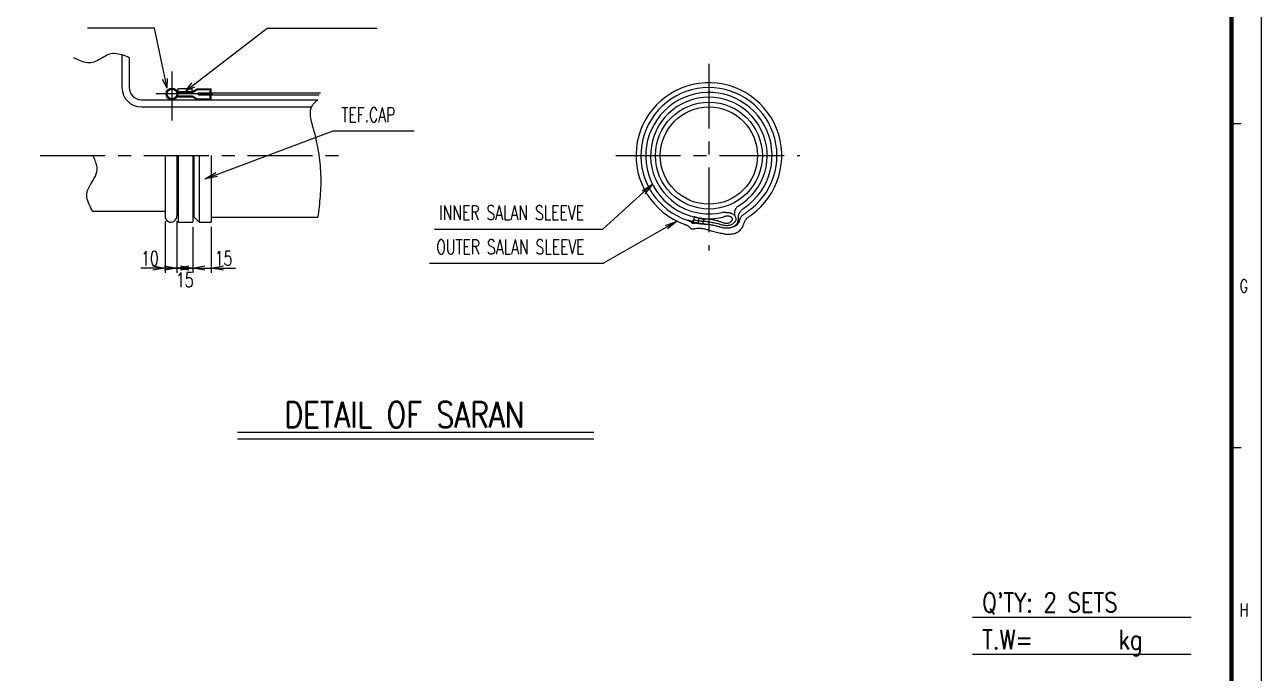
# Model space of a CAD drawing. Extents: x 0 to 36769, y -42 to 11490.
# Drawn here: x 28708 to 32525, y 3684 to 5686 of the extents above; entities that cross this region are included whole.
import ezdxf
from ezdxf.enums import TextEntityAlignment as Align

# ---------------------------------------------------------------- set-up
doc = ezdxf.new("R2010")
doc.units = 0
doc.header["$LTSCALE"] = 160
doc.header["$MEASUREMENT"] = 0
doc.linetypes.add('CENTER', pattern=[2, 1.25, -0.25, 0.25, -0.25])
doc.layers.get('0').update_dxf_attribs({"linetype": 'CONTINUOUS'})
doc.layers.get('DEFPOINTS').update_dxf_attribs({"linetype": 'CONTINUOUS'})
for name, color, linetype in [('DIM', 7, 'CONTINUOUS'), ('EQI', 3, 'CONTINUOUS'), ('T-F', 7, 'CONTINUOUS'), ('T-N', 4, 'CONTINUOUS'), ('ZL', 5, 'CONTINUOUS'), ('枠サブ', 7, 'CONTINUOUS')]:
    doc.layers.add(name, color=color, linetype=linetype)
doc.styles.add('DIM', font='ROMANS', dxfattribs={"width": 0.7, "bigfont": 'EXTFONT.shx'})
doc.styles.add('NMS', font='romans.shx', dxfattribs={"width": 0.7, "bigfont": 'EXTFONT.shx'})
doc.styles.add('NMS2', font='romans.shx', dxfattribs={"width": 0.7})
doc.styles.add('ROMANSEXTFONT', font='romans.shx', dxfattribs={"width": 0.8, "bigfont": 'extfont.shx'})
doc.dimstyles.new('NMS-13', dxfattribs={"dimscale": 20, "dimtxt": 3, "dimasz": 2.5, "dimexe": 1, "dimexo": 1, "dimgap": 0.5, "dimtad": 3, "dimdec": 4, "dimrnd": 1, "dimdsep": 46, "dimtxsty": 'NMS', "dimblk1": 'OPEN', "dimblk2": 'OPEN', "dimsah": 1, "dimcen": 0, "dimclrd": 256, "dimclre": 256, "dimclrt": 4, "dimadec": 0, "dimazin": 0, "dimtfac": 0.06, "dimtdec": 4, "dimtix": 1, "dimtmove": 2, "dimatfit": 3, "dimldrblk": 'OPEN', "dimfxl": 0, "dimtvp": 0.666667, "dimtolj": 1, "dimarcsym": 0})

# ---------------------------------------------------------------- blocks, each defined once
blk = doc.blocks.new('_OPEN')
at = {"color": 0, "linetype": 'ByBlock'}
for p, q in [((-1, 0.17), (0, 0)), ((0, 0), (-1, -0.17)), ((0, 0), (-1, 0))]:
    blk.add_line(p, q, dxfattribs=at)
blk = doc.blocks.new('*D158')
at = {"linetype": 'ByBlock'}
for p, q in [((29177.6, 5079.6), (29177.6, 4920.1)), ((29227.1, 5061.6), (29227.1, 4920.1)), ((29140.1, 4935.1), (29102.6, 4935.1)), ((29177.6, 4935.1), (29227.1, 4935.1)), ((29264.6, 4935.1), (29302.1, 4935.1))]:
    blk.add_line(p, q, dxfattribs=at)
at = {"layer": 'DEFPOINTS', "linetype": 'ByBlock'}
for p in [(29177.6, 5094.6), (29227.1, 5076.6)]:
    blk.add_point(p, dxfattribs=at)
at = {"linetype": 'ByBlock', "xscale": 37.5, "yscale": 37.5, "zscale": 37.5}
blk.add_blockref('_OPEN', (29177.6, 4935.1), dxfattribs=at)
at = {"linetype": 'ByBlock', "xscale": 37.5, "yscale": 37.5, "zscale": 37.5, "rotation": 180}
blk.add_blockref('_OPEN', (29227.1, 4935.1), dxfattribs=at)
at = {"color": 2, "linetype": 'ByBlock', "insert": (29202.3, 4898.4), "char_height": 45, "attachment_point": 5, "style": 'DIM'}
blk.add_mtext('15', dxfattribs=at)
blk = doc.blocks.new('*D159')
at = {"linetype": 'ByBlock'}
for p, q in [((29141.6, 5079.6), (29141.6, 4920.1)), ((29177.6, 5079.6), (29177.6, 4920.1)), ((29104.1, 4935.1), (29066.6, 4935.1)), ((29141.6, 4935.1), (29177.6, 4935.1)), ((29215.1, 4935.1), (29252.6, 4935.1))]:
    blk.add_line(p, q, dxfattribs=at)
at = {"layer": 'DEFPOINTS', "linetype": 'ByBlock'}
for p in [(29141.6, 5094.6), (29177.6, 5094.6)]:
    blk.add_point(p, dxfattribs=at)
at = {"linetype": 'ByBlock', "xscale": 37.5, "yscale": 37.5, "zscale": 37.5}
blk.add_blockref('_OPEN', (29141.6, 4935.1), dxfattribs=at)
at = {"linetype": 'ByBlock', "xscale": 37.5, "yscale": 37.5, "zscale": 37.5, "rotation": 180}
blk.add_blockref('_OPEN', (29177.6, 4935.1), dxfattribs=at)
at = {"color": 2, "linetype": 'ByBlock', "insert": (29094.7, 4965.1), "char_height": 45, "attachment_point": 5, "style": 'DIM'}
blk.add_mtext('10', dxfattribs=at)
blk = doc.blocks.new('*D160')
at = {"linetype": 'ByBlock'}
for p, q in [((29284.1, 5062.1), (29284.1, 4920.1)), ((29189.6, 4935.1), (29152.1, 4935.1)), ((29227.1, 4935.1), (29284.1, 4935.1)), ((29321.6, 4935.1), (29359.1, 4935.1))]:
    blk.add_line(p, q, dxfattribs=at)
at = {"layer": 'DEFPOINTS', "linetype": 'ByBlock'}
for p in [(29227.1, 5076.6), (29284.1, 5077.1)]:
    blk.add_point(p, dxfattribs=at)
at = {"linetype": 'ByBlock', "xscale": 37.5, "yscale": 37.5, "zscale": 37.5}
blk.add_blockref('_OPEN', (29227.1, 4935.1), dxfattribs=at)
at = {"linetype": 'ByBlock', "xscale": 37.5, "yscale": 37.5, "zscale": 37.5, "rotation": 180}
blk.add_blockref('_OPEN', (29284.1, 4935.1), dxfattribs=at)
at = {"color": 2, "linetype": 'ByBlock', "insert": (29322, 4965.1), "char_height": 45, "attachment_point": 5, "style": 'DIM'}
blk.add_mtext('15', dxfattribs=at)

msp = doc.modelspace()

# ---------------------------------------------------------------- linework, layer by layer
at = {"color": 7}
for p, q in [((29364.58915, 4428.0277), (30464.58915, 4428.0277)), ((29364.58915, 4408.0277), (30464.58915, 4408.0277))]:
    msp.add_line(p, q, dxfattribs=at)
at = {"layer": 'DIM', "linetype": 'Continuous'}
for p, q in [((29108.59691, 5675.13653), (28901.65834, 5675.13653)), ((29147.59691, 5490.63653), (29108.59691, 5675.13653)), ((29206.09691, 5483.13653), (29456.59691, 5675.13653)), ((29456.59691, 5675.13653), (29796.58993, 5675.13653)), ((29147.59691, 5490.63653), (29134.00726, 5517.38201)), ((29147.59691, 5490.63653), (29149.20067, 5520.59363)), ((29206.09691, 5483.13653), (29224.37264, 5506.92723)), ((29206.09691, 5483.13653), (29233.81952, 5494.60202)), ((29660.04206, 5358.90765), (29910.54206, 5358.90765)), ((29973.14016, 5055.45715), (30492.53003, 5055.45715)), ((29957.26012, 4949.66559), (30494.29449, 4949.66559))]:
    msp.add_line(p, q, dxfattribs=at)
at = {"layer": 'DIM'}
for p, q in [((29300.83515, 5223.92885), (29660.04206, 5358.90765)), ((30618.27283, 5169.09545), (30492.53003, 5055.45715)), ((30689.24741, 5061.15854), (30494.29449, 4949.66559))]:
    msp.add_line(p, q, dxfattribs=at)
at = {"layer": 'EQI', "color": 1, "linetype": 'Continuous'}
for p, q in [((28863.93028, 5581.80383), (28858.47964, 5584.39113)), ((28869.37451, 5579.27718), (28863.93028, 5581.80383)), ((28874.80501, 5576.87345), (28869.37451, 5579.27718)), ((28880.21627, 5574.65282), (28874.80501, 5576.87345)), ((28885.60054, 5572.67756), (28880.21627, 5574.65282)), ((28931.62222, 5574.81372), (28926.74699, 5572.57937)), ((28936.4828, 5577.3422), (28931.62222, 5574.81372)), ((28941.32138, 5580.06455), (28936.4828, 5577.3422)), ((28946.13025, 5582.88143), (28941.32138, 5580.06455)), ((28950.90247, 5585.69303), (28946.13025, 5582.88143)), ((28955.63122, 5588.39958), (28950.90247, 5585.69303)), ((28960.30822, 5590.90128), (28955.63122, 5588.39958)), ((28964.92756, 5593.09833), (28960.30822, 5590.90128)), ((28969.48052, 5594.8914), (28964.92756, 5593.09833)), ((28974.49262, 5596.21527), (28969.48052, 5594.8914)), ((28979.82377, 5596.89782), (28974.49262, 5596.21527)), ((28985.40625, 5597.00103), (28979.82377, 5596.89782)), ((28991.17274, 5596.58697), (28985.40625, 5597.00103)), ((28997.05462, 5595.71699), (28991.17274, 5596.58697)), ((29002.98452, 5594.45333), (28997.05462, 5595.71699)), ((29008.89431, 5592.85778), (29002.98452, 5594.45333)), ((29014.71665, 5590.99169), (29008.89431, 5592.85778)), ((29020.38427, 5588.91731), (29014.71665, 5590.99169)), ((29025.82804, 5586.69669), (29020.38427, 5588.91731)), ((29030.98114, 5584.39113), (29025.82804, 5586.69669)), ((28890.95185, 5571.00785), (28885.60054, 5572.67756)), ((28896.26378, 5569.70526), (28890.95185, 5571.00785)), ((28901.52902, 5568.83115), (28896.26378, 5569.70526)), ((28906.74116, 5568.44663), (28901.52902, 5568.83115)), ((28911.89425, 5568.6128), (28906.74116, 5568.44663)), ((28916.98006, 5569.39101), (28911.89425, 5568.6128)), ((28921.86398, 5570.73843), (28916.98006, 5569.39101)), ((28926.74699, 5572.57937), (28921.86398, 5570.73843)), ((29589.72757, 5422.19466), (29589.05681, 5416.72737)), ((29591.04794, 5427.35141), (29589.72757, 5422.19466)), ((29593.09691, 5432.13653), (29591.04794, 5427.35141)), ((29594.33578, 5434.32372), (29593.09691, 5432.13653)), ((29595.7243, 5436.52193), (29594.33578, 5434.32372)), ((29597.25055, 5438.71803), (29595.7243, 5436.52193)), ((29598.9026, 5440.89896), (29597.25055, 5438.71803)), ((29600.66849, 5443.05158), (29598.9026, 5440.89896)), ((29602.53631, 5445.16283), (29600.66849, 5443.05158)), ((29604.49412, 5447.21961), (29602.53631, 5445.16283)), ((29606.52997, 5449.20882), (29604.49412, 5447.21961)), ((29608.63193, 5451.11736), (29606.52997, 5449.20882)), ((29610.78809, 5452.93215), (29608.63193, 5451.11736)), ((29612.98649, 5454.6401), (29610.78809, 5452.93215)), ((29589.05681, 5416.72737), (29588.95666, 5411.01057)), ((29588.95666, 5411.01057), (29589.34813, 5405.10536)), ((29589.34813, 5405.10536), (29590.1522, 5399.07278)), ((29590.1522, 5399.07278), (29591.28989, 5392.97388)), ((29591.28989, 5392.97388), (29592.68221, 5386.86975)), ((29592.68221, 5386.86975), (29594.25016, 5380.82144)), ((29594.25016, 5380.82144), (29595.91472, 5374.89)), ((29595.91472, 5374.89), (29597.59691, 5369.13653)), ((29597.59691, 5369.13653), (29600.02319, 5360.5958)), ((29600.02319, 5360.5958), (29602.29782, 5351.97749)), ((29602.29782, 5351.97749), (29604.42776, 5343.3132)), ((29604.42776, 5343.3132), (29606.42002, 5334.63453)), ((29606.42002, 5334.63453), (29608.28156, 5325.9731)), ((29608.28156, 5325.9731), (29610.01939, 5317.36052)), ((29610.01939, 5317.36052), (29611.64045, 5308.82838)), ((29611.64045, 5308.82838), (29613.15176, 5300.40831)), ((28920.46412, 5278.13678), (28918.48016, 5282.1386)), ((28922.41009, 5274.13749), (28920.46412, 5278.13678)), ((28924.28053, 5270.1428), (28922.41009, 5274.13749)), ((28926.03743, 5266.15518), (28924.28053, 5270.1428)), ((29613.15176, 5300.40831), (29614.56029, 5292.1319)), ((29614.56029, 5292.1319), (29615.87302, 5284.03077)), ((29615.87302, 5284.03077), (29617.09691, 5276.13653)), ((29617.09691, 5276.13653), (29618.20222, 5268.24777)), ((29618.20222, 5268.24777), (29619.16546, 5260.10033)), ((28927.64284, 5262.17694), (28926.03743, 5266.15518)), ((28929.05917, 5258.21063), (28927.64284, 5262.17694)), ((28928.98364, 5225.62661), (28930.94884, 5232.1403)), ((28930.24846, 5254.25849), (28929.05917, 5258.21063)), ((28931.1736, 5250.32282), (28930.24846, 5254.25849)), ((28930.94884, 5232.1403), (28931.98019, 5238.63831)), ((28931.79571, 5246.40594), (28931.1736, 5250.32282)), ((28932.07723, 5242.51034), (28931.79571, 5246.40594)), ((28931.98019, 5238.63831), (28932.07723, 5242.51034)), ((29619.16546, 5260.10033), (29619.98756, 5251.73361)), ((29619.98756, 5251.73361), (29620.66949, 5243.18705)), ((29620.66949, 5243.18705), (29621.21216, 5234.50004)), ((29621.21216, 5234.50004), (29621.61655, 5225.71203)), ((28908.17306, 5187.09482), (28911.76975, 5193.37298)), ((28911.76975, 5193.37298), (28915.56692, 5199.72942)), ((28915.56692, 5199.72942), (28919.37647, 5206.14882)), ((28919.37647, 5206.14882), (28923.00794, 5212.61513)), ((28923.00794, 5212.61513), (28926.27412, 5219.1129)), ((28926.27412, 5219.1129), (28928.98364, 5225.62661)), ((29621.61655, 5225.71203), (29621.88356, 5216.86242)), ((29622.00931, 5199.13614), (29621.8699, 5190.33828)), ((29621.88356, 5216.86242), (29622.01417, 5207.99066)), ((29622.01417, 5207.99066), (29622.00931, 5199.13614)), ((28899.63752, 5158.77765), (28899.71032, 5163.97091)), ((28900.1905, 5153.36855), (28899.63752, 5158.77765)), ((28899.71032, 5163.97091), (28900.48028, 5168.88767)), ((28901.29648, 5147.80485), (28900.1905, 5153.36855)), ((28900.48028, 5168.88767), (28902.33928, 5174.83647)), ((28902.33928, 5174.83647), (28904.96686, 5180.91083)), ((28904.96686, 5180.91083), (28908.17306, 5187.09482)), ((29620.07252, 5156.94225), (29619.35224, 5148.74477)), ((29620.69487, 5165.1554), (29620.07252, 5156.94225)), ((29621.20709, 5173.38617), (29620.69487, 5165.1554)), ((29621.59691, 5181.63653), (29621.20709, 5173.38617)), ((29621.8699, 5190.33828), (29621.59691, 5181.63653)), ((28902.88402, 5142.14717), (28901.29648, 5147.80485)), ((28904.88034, 5136.45644), (28902.88402, 5142.14717)), ((28907.21405, 5130.79362), (28904.88034, 5136.45644)), ((28909.81279, 5125.2194), (28907.21405, 5130.79362)), ((28912.60517, 5119.7946), (28909.81279, 5125.2194)), ((28915.51795, 5114.58029), (28912.60517, 5119.7946)), ((29615.73683, 5116.07232), (29614.71059, 5107.9238)), ((29616.72635, 5124.22673), (29615.73683, 5116.07232)), ((29617.66693, 5132.38896), (29616.72635, 5124.22673)), ((29618.5463, 5140.56099), (29617.66693, 5132.38896)), ((29619.35224, 5148.74477), (29618.5463, 5140.56099)), ((28918.48016, 5109.63722), (28915.51795, 5114.58029)), ((29613.65987, 5099.77919), (29612.59691, 5091.63653)), ((29614.71059, 5107.9238), (29613.65987, 5099.77919))]:
    msp.add_line(p, q, dxfattribs=at)
at = {"layer": 'EQI', "color": 6, "linetype": 'Continuous'}
for p, q in [((29008.48094, 5592.96924), (29008.48094, 5492.14043)), ((29030.98114, 5584.39113), (29030.98114, 5492.14043)), ((29179.39691, 5466.93653), (29225.59691, 5466.93653)), ((29179.99691, 5479.83653), (29225.59691, 5479.83653)), ((29179.99691, 5463.93653), (29225.59691, 5463.93653)), ((29180.10005, 5476.83653), (29226.34691, 5476.83653)), ((29182.09691, 5476.83653), (29182.09691, 5489.13653)), ((29183.59691, 5489.13653), (29225.59691, 5489.13653)), ((29225.59691, 5476.83653), (29225.59691, 5489.13653)), ((29225.59691, 5479.83653), (29240.29691, 5488.53653)), ((29225.59691, 5466.93653), (29240.29691, 5457.63653)), ((29225.59691, 5463.93653), (29242.09691, 5454.63653)), ((29226.34691, 5476.83653), (29241.49691, 5486.13653)), ((29240.29691, 5488.53653), (29284.24691, 5488.53653)), ((29241.49691, 5486.13653), (29281.09691, 5486.13653)), ((29245.09691, 5475.63653), (29296.54691, 5475.63653)), ((29245.09691, 5469.63653), (29245.09691, 5475.63653)), ((29245.09691, 5469.63653), (29617.09691, 5469.63653)), ((29281.09691, 5475.63653), (29281.09691, 5486.13653)), ((29281.09691, 5457.63653), (29281.09691, 5469.63653)), ((29284.09691, 5475.63653), (29284.09691, 5488.53653)), ((29284.09691, 5454.63653), (29284.09691, 5469.63653)), ((29294.44691, 5475.63653), (29621.59691, 5475.63653)), ((29068.48147, 5454.6401), (29612.98649, 5454.6401)), ((29068.48147, 5432.1399), (29593.09883, 5432.1399)), ((29240.29691, 5457.63653), (29281.09691, 5457.63653)), ((29242.09691, 5454.63653), (29284.84691, 5454.63653)), ((29141.59691, 5282.1386), (29141.59691, 5094.63578)), ((29177.59691, 5282.1386), (29177.59691, 5096.13066)), ((29182.09691, 5282.1386), (29182.09691, 5077.08653)), ((29227.09691, 5283.6386), (29227.09691, 5076.63653)), ((29231.59691, 5091.63653), (29231.59691, 5283.6386)), ((29246.59691, 5283.6386), (29246.59691, 5076.63653)), ((29284.09691, 5282.1386), (29284.09691, 5077.08653)), ((30901.06515, 5114.71785), (30900.41238, 5113.38725)), ((30901.81498, 5116.07799), (30901.06515, 5114.71785)), ((30902.65177, 5117.45141), (30901.81498, 5116.07799)), ((30903.56548, 5118.8214), (30902.65177, 5117.45141)), ((30904.54738, 5120.17136), (30903.56548, 5118.8214)), ((30905.58699, 5121.48513), (30904.54738, 5120.17136)), ((30906.67557, 5122.74596), (30905.58699, 5121.48513)), ((30907.80349, 5123.93753), (30906.67557, 5122.74596)), ((30908.96073, 5125.04315), (30907.80349, 5123.93753)), ((30910.13902, 5126.04645), (30908.96073, 5125.04315)), ((30911.32738, 5126.93121), (30910.13902, 5126.04645)), ((30921.927, 5114.81376), (30920.71849, 5113.61967)), ((30923.16022, 5115.95862), (30921.927, 5114.81376)), ((30924.4104, 5117.04045), (30923.16022, 5115.95862)), ((30925.66605, 5118.04571), (30924.4104, 5117.04045)), ((30926.91757, 5118.96056), (30925.66605, 5118.04571)), ((30928.15492, 5119.77137), (30926.91757, 5118.96056)), ((30947.04379, 5115.25161), (30945.07449, 5113.82955)), ((30948.9568, 5116.55591), (30947.04379, 5115.25161)), ((30950.7984, 5117.71623), (30948.9568, 5116.55591)), ((29141.59691, 5109.63722), (28918.48016, 5109.63722)), ((29182.09691, 5077.08653), (29227.09691, 5077.08653)), ((29231.59691, 5091.63653), (29246.59691, 5076.63653)), ((29246.59691, 5077.08653), (29284.09691, 5077.08653)), ((29284.09691, 5091.63653), (29612.59691, 5091.63653)), ((30754.33963, 5082.76316), (30755.17873, 5082.49331)), ((30769.22124, 5078.6498), (30754.33963, 5082.76316)), ((30755.17873, 5082.49331), (30756.05626, 5082.17859)), ((30756.05626, 5082.17859), (30756.95761, 5081.82609)), ((30756.95761, 5081.82609), (30757.87039, 5081.44272)), ((30757.87039, 5081.44272), (30758.78227, 5081.03543)), ((30758.78227, 5081.03543), (30759.67948, 5080.6113)), ((30759.67948, 5080.6113), (30760.54879, 5080.17756)), ((30760.54879, 5080.17756), (30761.37781, 5079.74085)), ((30761.37781, 5079.74085), (30762.15282, 5079.30827)), ((30762.15282, 5079.30827), (30762.86098, 5078.88689)), ((30762.86098, 5078.88689), (30763.18554, 5078.68158)), ((30763.18554, 5078.68158), (30763.52337, 5078.45727)), ((30763.52337, 5078.45727), (30763.87128, 5078.21591)), ((30763.87128, 5078.21591), (30764.22558, 5077.95923)), ((30764.22558, 5077.95923), (30764.58355, 5077.68891)), ((30764.58355, 5077.68891), (30764.94153, 5077.40705)), ((30764.94153, 5077.40705), (30765.29584, 5077.11545)), ((30765.29584, 5077.11545), (30765.64329, 5076.81573)), ((30765.64329, 5076.81573), (30765.98067, 5076.50981)), ((30765.98067, 5076.50981), (30766.30431, 5076.19968)), ((30815.88238, 5069.51535), (30768.89049, 5076.52035)), ((30776.00853, 5081.64116), (30769.51507, 5082.21264)), ((30775.22095, 5095.15173), (30770.3853, 5073.85797)), ((30779.78785, 5081.30597), (30776.00853, 5081.64116)), ((30780.67774, 5091.22041), (30777.651, 5091.87192)), ((30777.651, 5091.87192), (30808.95685, 5085.08142)), ((30783.56581, 5080.96572), (30779.78785, 5081.30597)), ((30783.7068, 5090.57873), (30780.67774, 5091.22041)), ((30787.34148, 5080.61795), (30783.56581, 5080.96572)), ((30786.73951, 5089.95182), (30783.7068, 5090.57873)), ((30789.28836, 5089.36268), (30785.6491, 5073.33863)), ((30789.7768, 5089.3446), (30786.73951, 5089.95182)), ((30791.11347, 5080.26009), (30787.34148, 5080.61795)), ((30792.81957, 5088.76173), (30789.7768, 5089.3446)), ((30794.88229, 5079.88974), (30791.11347, 5080.26009)), ((30795.86968, 5088.20829), (30792.81957, 5088.76173)), ((30798.6456, 5079.5043), (30794.88229, 5079.88974)), ((30798.92758, 5087.68931), (30795.86968, 5088.20829)), ((30802.40386, 5079.10136), (30798.6456, 5079.5043)), ((30801.99508, 5087.20934), (30798.92758, 5087.68931)), ((30804.13056, 5086.98354), (30800.58607, 5071.37789)), ((30805.0722, 5086.77365), (30801.99508, 5087.20934)), ((30806.15572, 5078.67839), (30802.40386, 5079.10136)), ((30808.16166, 5086.38695), (30805.0722, 5086.77365)), ((30809.90026, 5078.23274), (30806.15572, 5078.67839)), ((30810.99159, 5086.0767), (30808.16166, 5086.38695)), ((30813.63657, 5077.76193), (30809.90026, 5078.23274)), ((30813.84897, 5085.7937), (30810.99159, 5086.0767)), ((30817.19847, 5077.28711), (30813.63657, 5077.76193)), ((30816.72283, 5085.5267), (30813.84897, 5085.7937)), ((30819.60082, 5085.26474), (30816.72283, 5085.5267)), ((30820.78461, 5076.78081), (30817.19847, 5077.28711)), ((30822.47241, 5084.99672), (30819.60082, 5085.26474)), ((30824.38404, 5076.24018), (30820.78461, 5076.78081)), ((30825.3252, 5084.71142), (30822.47241, 5084.99672)), ((30828.14826, 5084.39772), (30825.3252, 5084.71142)), ((30830.93011, 5084.04444), (30828.14826, 5084.39772)), ((30833.65887, 5083.64081), (30830.93011, 5084.04444)), ((30836.32354, 5083.17525), (30833.65887, 5083.64081)), ((30838.91175, 5082.63692), (30836.32354, 5083.17525)), ((30840.74739, 5082.1961), (30838.91175, 5082.63692)), ((30842.62287, 5081.70125), (30840.74739, 5082.1961)), ((30844.52947, 5081.15901), (30842.62287, 5081.70125)), ((30846.45897, 5080.57583), (30844.52947, 5081.15901)), ((30848.4031, 5079.95817), (30846.45897, 5080.57583)), ((30850.35319, 5079.31239), (30848.4031, 5079.95817)), ((30852.30237, 5078.64485), (30850.35319, 5079.31239)), ((30854.24056, 5077.9622), (30852.30237, 5078.64485)), ((30856.16043, 5077.27064), (30854.24056, 5077.9622)), ((30858.05376, 5076.57665), (30856.16043, 5077.27064)), ((30859.91184, 5075.88692), (30858.05376, 5076.57665)), ((30861.6834, 5106.99165), (30863.15283, 5107.13538)), ((30863.02054, 5091.90522), (30865.00587, 5093.00112)), ((30863.15283, 5107.13538), (30864.70512, 5107.21802)), ((30864.70512, 5107.21802), (30866.32608, 5107.248)), ((30865.00587, 5093.00112), (30866.99763, 5093.94779)), ((30866.32608, 5107.248), (30868.00335, 5107.23404)), ((30866.99763, 5093.94779), (30868.99671, 5094.73847)), ((30868.00335, 5107.23404), (30869.72179, 5107.18494)), ((30868.99671, 5094.73847), (30871.00447, 5095.36652)), ((30869.72179, 5107.18494), (30871.46956, 5107.1094)), ((30871.00447, 5095.36652), (30873.02185, 5095.8251)), ((30871.46956, 5107.1094), (30873.23242, 5107.01591)), ((30873.02185, 5095.8251), (30875.05159, 5096.10731)), ((30873.23242, 5107.01591), (30874.9962, 5106.91326)), ((30874.9962, 5106.91326), (30876.74853, 5106.81015)), ((30875.05159, 5096.10731), (30877.09369, 5096.20653)), ((30876.74853, 5106.81015), (30878.47477, 5106.71516)), ((30877.09369, 5096.20653), (30879.14862, 5096.11601)), ((30878.47477, 5106.71516), (30880.16211, 5106.63723)), ((30879.14862, 5096.11601), (30881.22001, 5095.82865)), ((30880.16211, 5106.63723), (30881.20536, 5106.57302)), ((30881.20536, 5106.57302), (30882.23946, 5106.46499)), ((30881.22001, 5095.82865), (30883.30698, 5095.33803)), ((30882.23946, 5106.46499), (30883.26715, 5106.31394)), ((30883.26715, 5106.31394), (30884.28934, 5106.1203)), ((30883.30698, 5095.33803), (30885.41224, 5094.63708)), ((30884.28934, 5106.1203), (30885.30696, 5105.885)), ((30885.30696, 5105.885), (30886.32229, 5105.60873)), ((30885.41224, 5094.63708), (30886.28842, 5094.26297)), ((30887.2044, 5077.25324), (30885.88465, 5076.17885)), ((30886.28842, 5094.26297), (30887.12475, 5093.8274)), ((30886.32229, 5105.60873), (30887.33623, 5105.29218)), ((30887.12475, 5093.8274), (30887.91715, 5093.33519)), ((30888.44953, 5078.42397), (30887.2044, 5077.25324)), ((30887.33623, 5105.29218), (30888.35112, 5104.93605)), ((30887.91715, 5093.33519), (30888.66102, 5092.79067)), ((30888.35112, 5104.93605), (30889.36737, 5104.541)), ((30889.58617, 5079.67391), (30888.44953, 5078.42397)), ((30888.66102, 5092.79067), (30889.35226, 5092.19808)), ((30889.35226, 5092.19808), (30889.98718, 5091.56213)), ((30889.36737, 5104.541), (30890.38773, 5104.10783)), ((30890.5786, 5080.98621), (30889.58617, 5079.67391)), ((30889.98718, 5091.56213), (30890.56075, 5090.88728)), ((30890.38773, 5104.10783), (30891.41221, 5103.63713)), ((30890.56075, 5090.88728), (30891.06981, 5090.17784)), ((30891.39162, 5082.34385), (30890.5786, 5080.98621)), ((30891.06981, 5090.17784), (30891.5088, 5089.43832)), ((30891.9922, 5083.72974), (30891.39162, 5082.34385)), ((30891.41221, 5103.63713), (30893.1682, 5102.69379)), ((30891.5088, 5089.43832), (30891.87456, 5088.67328)), ((30891.87456, 5088.67328), (30892.16203, 5087.88707)), ((30892.34376, 5085.12672), (30891.9922, 5083.72974)), ((30892.16203, 5087.88707), (30892.41243, 5086.51833)), ((30892.41243, 5086.51833), (30892.34376, 5085.12672)), ((30893.1682, 5102.69379), (30894.82716, 5101.58907)), ((30894.82716, 5101.58907), (30896.37717, 5100.3396)), ((30896.37717, 5100.3396), (30897.80584, 5098.96229)), ((30897.80584, 5098.96229), (30899.10087, 5097.47352)), ((30900.51079, 5078.18822), (30898.87932, 5076.17084)), ((30898.91227, 5105.88717), (30898.89991, 5105.02542)), ((30898.89991, 5105.02542), (30898.9164, 5104.16562)), ((30898.9434, 5106.59133), (30898.91227, 5105.88717)), ((30898.9164, 5104.16562), (30898.95759, 5103.30777)), ((30898.99375, 5107.30442), (30898.9434, 5106.59133)), ((30898.95759, 5103.30777), (30899.02122, 5102.45127)), ((30899.06334, 5108.02175), (30898.99375, 5107.30442)), ((30899.02122, 5102.45127), (30899.10453, 5101.59641)), ((30899.15352, 5108.73906), (30899.06334, 5108.02175)), ((30899.10087, 5097.47352), (30900.25125, 5095.89011)), ((30899.10453, 5101.59641), (30899.20479, 5100.74277)), ((30899.26474, 5109.45192), (30899.15352, 5108.73906)), ((30899.20479, 5100.74277), (30899.31969, 5099.88996)), ((30899.39796, 5110.15586), (30899.26474, 5109.45192)), ((30899.31969, 5099.88996), (30899.4451, 5099.03793)), ((30899.55315, 5110.8465), (30899.39796, 5110.15586)), ((30899.4451, 5099.03793), (30899.57923, 5098.18671)), ((30899.73168, 5111.51933), (30899.55315, 5110.8465)), ((30899.57923, 5098.18671), (30899.71887, 5097.33572)), ((30899.71887, 5097.33572), (30899.86168, 5096.48508)), ((30899.93401, 5112.17003), (30899.73168, 5111.51933)), ((30900.1606, 5112.79407), (30899.93401, 5112.17003)), ((30900.41238, 5113.38725), (30900.1606, 5112.79407)), ((30900.25125, 5095.89011), (30901.24504, 5094.22875)), ((30901.83513, 5080.31181), (30900.51079, 5078.18822)), ((30901.24504, 5094.22875), (30902.06995, 5092.50606)), ((30902.79688, 5082.52352), (30901.83513, 5080.31181)), ((30902.06995, 5092.50606), (30902.71357, 5090.73873)), ((30902.71357, 5090.73873), (30903.1654, 5088.94349)), ((30903.34117, 5084.80479), (30902.79688, 5082.52352)), ((30903.1654, 5088.94349), (30903.41214, 5087.13702)), ((30903.41214, 5087.13702), (30903.34117, 5084.80479)), ((30909.41254, 5078.13695), (30908.84263, 5076.21981)), ((30909.71878, 5079.7674), (30909.41254, 5078.13695)), ((30909.94492, 5081.43437), (30909.71878, 5079.7674)), ((30910.10562, 5083.13051), (30909.94492, 5081.43437)), ((30910.21731, 5084.84885), (30910.10562, 5083.13051)), ((30910.29421, 5086.58196), (30910.21731, 5084.84885)), ((30910.3528, 5088.32285), (30910.29421, 5086.58196)), ((30910.40865, 5090.06397), (30910.3528, 5088.32285)), ((30910.47685, 5091.79811), (30910.40865, 5090.06397)), ((30910.57345, 5093.51817), (30910.47685, 5091.79811)), ((30910.71307, 5095.21695), (30910.57345, 5093.51817)), ((30910.9122, 5096.88711), (30910.71307, 5095.21695)), ((30911.08752, 5097.89661), (30910.9122, 5096.88711)), ((30911.3251, 5098.91297), (30911.08752, 5097.89661)), ((30911.61898, 5099.93013), (30911.3251, 5098.91297)), ((30911.96598, 5100.94214), (30911.61898, 5099.93013)), ((30912.3592, 5101.94327), (30911.96598, 5100.94214)), ((30912.627, 5076.75563), (30912.11613, 5075.40695)), ((30912.79407, 5102.92748), (30912.3592, 5101.94327)), ((30913.09483, 5078.14553), (30912.627, 5076.75563)), ((30913.26558, 5103.88866), (30912.79407, 5102.92748)), ((30913.53109, 5079.56289), (30913.09483, 5078.14553)), ((30913.76821, 5104.82138), (30913.26558, 5103.88866)), ((30913.94719, 5080.99434), (30913.53109, 5079.56289)), ((30914.29693, 5105.71917), (30913.76821, 5104.82138)), ((30914.35644, 5082.42624), (30913.94719, 5080.99434)), ((30914.8467, 5106.57645), (30914.29693, 5105.71917)), ((30914.77026, 5083.84497), (30914.35644, 5082.42624)), ((30915.20103, 5085.23703), (30914.77026, 5083.84497)), ((30915.41251, 5107.38716), (30914.8467, 5106.57645)), ((30915.66108, 5086.58894), (30915.20103, 5085.23703)), ((30916.34223, 5108.6229), (30915.41251, 5107.38716)), ((30916.16233, 5087.88707), (30915.66108, 5086.58894)), ((30916.86042, 5089.34837), (30916.16233, 5087.88707)), ((30917.34841, 5109.87777), (30916.34223, 5108.6229)), ((30917.71188, 5090.77055), (30916.86042, 5089.34837)), ((30918.41958, 5111.13788), (30917.34841, 5109.87777)), ((30918.69654, 5092.15104), (30917.71188, 5090.77055)), ((30919.54615, 5112.38976), (30918.41958, 5111.13788)), ((30919.79334, 5093.48727), (30918.69654, 5092.15104)), ((30920.71849, 5113.61967), (30919.54615, 5112.38976)), ((30920.98263, 5094.77658), (30919.79334, 5093.48727)), ((30922.24378, 5096.01668), (30920.98263, 5094.77658)), ((30923.55619, 5097.2048), (30922.24378, 5096.01668)), ((30924.89974, 5098.33847), (30923.55619, 5097.2048)), ((30926.25382, 5099.41514), (30924.89974, 5098.33847)), ((30927.59874, 5100.43218), (30926.25382, 5099.41514)), ((30928.91253, 5101.38708), (30927.59874, 5100.43218)), ((30930.84387, 5102.79999), (30928.91253, 5101.38708)), ((30929.59735, 5076.15848), (30930.31239, 5077.87328)), ((30930.31239, 5077.87328), (30931.08052, 5079.53772)), ((30932.82828, 5104.30626), (30930.84387, 5102.79999)), ((30931.08052, 5079.53772), (30931.91274, 5081.13693)), ((30931.91274, 5081.13693), (30933.12811, 5083.12536)), ((30934.85161, 5105.87973), (30932.82828, 5104.30626)), ((30933.12811, 5083.12536), (30934.49638, 5085.01479)), ((30934.49638, 5085.01479), (30936.00153, 5086.8152)), ((30936.90058, 5107.4937), (30934.85161, 5105.87973)), ((30936.00153, 5086.8152), (30937.62889, 5088.5364)), ((30938.96053, 5109.12221), (30936.90058, 5107.4937)), ((30937.62889, 5088.5364), (30939.36246, 5090.18837)), ((30941.01912, 5110.73859), (30938.96053, 5109.12221)), ((30939.36246, 5090.18837), (30941.1885, 5091.78105)), ((30943.06122, 5112.31652), (30941.01912, 5110.73859)), ((30941.1885, 5091.78105), (30943.09006, 5093.32419)), ((30945.07449, 5113.82955), (30943.06122, 5112.31652)), ((30943.09006, 5093.32419), (30945.05296, 5094.82761)), ((30945.05296, 5094.82761), (30947.06119, 5096.30151)), ((30947.06119, 5096.30151), (30949.101, 5097.75563)), ((30949.101, 5097.75563), (30951.15454, 5099.19977)), ((30745.99042, 5069.77137), (30745.33306, 5069.98389)), ((30745.33306, 5069.98389), (30746.63587, 5069.55003)), ((30746.63587, 5069.55003), (30747.99496, 5069.07395)), ((30747.99496, 5069.07395), (30749.38887, 5068.5513)), ((30749.38887, 5068.5513), (30750.79651, 5067.97737)), ((30750.79651, 5067.97737), (30752.19729, 5067.34806)), ((30752.19729, 5067.34806), (30753.57013, 5066.65866)), ((30753.57013, 5066.65866), (30754.89399, 5065.90482)), ((30754.89399, 5065.90482), (30756.14781, 5065.082)), ((30756.14781, 5065.082), (30757.31055, 5064.18579)), ((30757.31055, 5064.18579), (30758.36112, 5063.21178)), ((30758.36112, 5063.21178), (30758.95623, 5062.59345)), ((30758.95623, 5062.59345), (30759.56367, 5061.9543)), ((30759.56367, 5061.9543), (30760.18257, 5061.30459)), ((30760.18257, 5061.30459), (30760.81293, 5060.65412)), ((30760.81293, 5060.65412), (30761.45334, 5060.01267)), ((30761.45334, 5060.01267), (30762.10429, 5059.39022)), ((30762.10429, 5059.39022), (30762.76393, 5058.79695)), ((30762.76393, 5058.79695), (30763.43272, 5058.24249)), ((30763.43272, 5058.24249), (30764.11023, 5057.73687)), ((30764.11023, 5057.73687), (30764.79459, 5057.28998)), ((30764.79459, 5057.28998), (30765.48628, 5056.91175)), ((30765.48628, 5056.91175), (30766.53456, 5056.49415)), ((30766.30431, 5076.19968), (30766.61101, 5075.88692)), ((30766.53456, 5056.49415), (30767.65473, 5056.21836)), ((30766.61101, 5075.88692), (30766.70713, 5075.78621)), ((30766.70713, 5075.78621), (30766.8051, 5075.68527)), ((30766.8051, 5075.68527), (30766.90489, 5075.58456)), ((30766.90489, 5075.58456), (30767.00652, 5075.4843)), ((30767.00652, 5075.4843), (30767.10859, 5075.38532)), ((30767.10859, 5075.38532), (30767.21253, 5075.28758)), ((30767.21253, 5075.28758), (30767.31598, 5075.19191)), ((30767.31598, 5075.19191), (30767.4208, 5075.09853)), ((30767.4208, 5075.09853), (30767.52564, 5075.00799)), ((30767.52564, 5075.00799), (30767.63092, 5074.92068)), ((30767.63092, 5074.92068), (30767.73621, 5074.8369)), ((30767.65473, 5056.21836), (30768.83713, 5056.06728)), ((30767.73621, 5074.8369), (30768.3258, 5074.45478)), ((30768.3258, 5074.45478), (30768.96943, 5074.17234)), ((30768.83713, 5056.06728), (30770.07081, 5056.0239)), ((30768.96943, 5074.17234), (30769.65975, 5073.97733)), ((30769.65975, 5073.97733), (30770.38896, 5073.8574)), ((30770.07081, 5056.0239), (30771.34615, 5056.07072)), ((30770.38896, 5073.8574), (30771.14841, 5073.8003)), ((30771.14841, 5073.8003), (30771.93072, 5073.79377)), ((30771.34615, 5056.07072), (30772.65217, 5056.19066)), ((30771.93072, 5073.79377), (30772.72816, 5073.82524)), ((30772.65217, 5056.19066), (30773.97877, 5056.36667)), ((30772.72816, 5073.82524), (30773.53245, 5073.88269)), ((30773.53245, 5073.88269), (30774.33676, 5073.95354)), ((30773.97877, 5056.36667), (30775.31592, 5056.58148)), ((30774.33676, 5073.95354), (30775.1319, 5074.02585)), ((30775.1319, 5074.02585), (30775.91103, 5074.08686)), ((30775.31592, 5056.58148), (30776.65306, 5056.81791)), ((30775.91103, 5074.08686), (30776.82334, 5074.13057)), ((30776.65306, 5056.81791), (30777.97968, 5057.05869)), ((30776.82334, 5074.13057), (30777.72973, 5074.14132)), ((30777.72973, 5074.14132), (30778.63062, 5074.12268)), ((30777.97968, 5057.05869), (30779.28615, 5057.28678)), ((30778.63062, 5074.12268), (30779.52601, 5074.07804)), ((30779.28615, 5057.28678), (30783.15565, 5057.78528)), ((30779.52601, 5074.07804), (30780.41637, 5074.01121)), ((30780.41637, 5074.01121), (30781.30123, 5073.92538)), ((30781.30123, 5073.92538), (30782.18151, 5073.82421)), ((30782.18151, 5073.82421), (30783.05769, 5073.71126)), ((30783.05769, 5073.71126), (30783.92973, 5073.59007)), ((30783.15565, 5057.78528), (30787.03339, 5058.00812)), ((30783.92973, 5073.59007), (30784.79721, 5073.46407)), ((30784.79721, 5073.46407), (30785.66146, 5073.3369)), ((30785.66146, 5073.3369), (30788.08764, 5072.98809)), ((30787.03339, 5058.00812), (30790.90657, 5057.9811)), ((30788.08764, 5072.98809), (30790.52754, 5072.65118)), ((30790.52754, 5072.65118), (30792.98026, 5072.32514)), ((30790.90657, 5057.9811), (30794.76282, 5057.73035)), ((30792.98026, 5072.32514), (30795.44442, 5072.00871)), ((30794.76282, 5057.73035), (30798.58746, 5057.28174)), ((30795.44442, 5072.00871), (30797.91819, 5071.70063)), ((30797.91819, 5071.70063), (30800.39976, 5071.39986)), ((30798.58746, 5057.28174), (30802.36861, 5056.66113)), ((30800.39976, 5071.39986), (30802.8891, 5071.10507)), ((30802.36861, 5056.66113), (30806.09301, 5055.89447)), ((30802.8891, 5071.10507), (30805.38348, 5070.81507)), ((30805.38348, 5070.81507), (30807.88197, 5070.52863)), ((30806.09301, 5055.89447), (30809.74737, 5055.00791)), ((30807.88197, 5070.52863), (30810.38322, 5070.2447)), ((30809.74737, 5055.00791), (30813.31933, 5054.02701)), ((30810.38322, 5070.2447), (30812.88675, 5069.96192)), ((30813.31933, 5054.02701), (30816.7947, 5052.97805)), ((30818.87755, 5069.06343), (30815.88238, 5069.51535)), ((30816.7947, 5052.97805), (30820.16158, 5051.88672)), ((30821.87134, 5068.60109), (30818.87755, 5069.06343)), ((30820.16158, 5051.88672), (30823.8196, 5050.73085)), ((30824.8624, 5068.12283), (30821.87134, 5068.60109)), ((30823.8196, 5050.73085), (30827.60077, 5049.65156)), ((30827.98758, 5075.66249), (30824.38404, 5076.24018)), ((30827.85025, 5067.6234), (30824.8624, 5068.12283)), ((30827.60077, 5049.65156), (30831.48264, 5048.63657)), ((30830.83399, 5067.09755), (30827.85025, 5067.6234)), ((30831.58518, 5075.04473), (30827.98758, 5075.66249)), ((30833.81313, 5066.53998), (30830.83399, 5067.09755)), ((30831.48264, 5048.63657), (30835.44507, 5047.6739)), ((30835.16629, 5074.38405), (30831.58518, 5075.04473)), ((30836.78542, 5065.94546), (30833.81313, 5066.53998)), ((30838.72177, 5073.67761), (30835.16629, 5074.38405)), ((30835.44507, 5047.6739), (30839.46703, 5046.75149)), ((30839.75221, 5065.30859), (30836.78542, 5065.94546)), ((30842.24155, 5072.92251), (30838.72177, 5073.67761)), ((30839.46703, 5046.75149), (30843.52605, 5045.85725)), ((30842.71122, 5064.62411), (30839.75221, 5065.30859)), ((30845.71555, 5072.11605), (30842.24155, 5072.92251)), ((30845.66199, 5063.88675), (30842.71122, 5064.62411)), ((30843.52605, 5045.85725), (30847.60338, 5044.97912)), ((30848.05063, 5063.25002), (30845.66199, 5063.88675)), ((30849.13416, 5071.25498), (30845.71555, 5072.11605)), ((30847.60338, 5044.97912), (30851.67615, 5044.10514)), ((30850.45482, 5062.58658), (30848.05063, 5063.25002)), ((30852.48685, 5070.33683), (30849.13416, 5071.25498)), ((30852.86817, 5061.91127), (30850.45482, 5062.58658)), ((30851.67615, 5044.10514), (30855.72465, 5043.22301)), ((30855.33508, 5069.51547), (30852.48685, 5070.33683)), ((30855.28611, 5061.23925), (30852.86817, 5061.91127)), ((30857.7031, 5060.58557), (30855.28611, 5061.23925)), ((30858.2712, 5068.67787), (30855.33508, 5069.51547)), ((30855.72465, 5043.22301), (30859.7269, 5042.32086)), ((30860.1151, 5059.96506), (30857.7031, 5060.58557)), ((30861.27828, 5067.86601), (30858.2712, 5068.67787)), ((30859.7269, 5042.32086), (30863.66188, 5041.38656)), ((30861.89764, 5075.1633), (30859.91184, 5075.88692)), ((30862.51608, 5059.39284), (30860.1151, 5059.96506)), ((30864.33846, 5067.12192), (30861.27828, 5067.86601)), ((30863.95897, 5074.46187), (30861.89764, 5075.1633)), ((30864.9015, 5058.88392), (30862.51608, 5059.39284)), ((30863.66188, 5041.38656), (30866.50278, 5040.77453)), ((30866.08026, 5073.81449), (30863.95897, 5074.46187)), ((30867.43297, 5066.48757), (30864.33846, 5067.12192)), ((30867.26589, 5058.45329), (30864.9015, 5058.88392)), ((30868.24413, 5073.2529), (30866.08026, 5073.81449)), ((30866.50278, 5040.77453), (30869.40274, 5040.3084)), ((30869.60461, 5058.1158), (30867.26589, 5058.45329)), ((30870.54396, 5066.00508), (30867.43297, 5066.48757)), ((30870.4341, 5072.80865), (30868.24413, 5073.2529)), ((30869.40274, 5040.3084), (30872.34756, 5039.98041)), ((30871.91221, 5057.88681), (30869.60461, 5058.1158)), ((30872.63229, 5072.51373), (30870.4341, 5072.80865)), ((30873.65265, 5065.71611), (30870.54396, 5066.00508)), ((30873.82477, 5057.78117), (30871.91221, 5057.88681)), ((30872.34756, 5039.98041), (30875.32441, 5039.78277)), ((30874.82224, 5072.39952), (30872.63229, 5072.51373)), ((30876.74259, 5065.66278), (30873.65265, 5065.71611)), ((30875.7973, 5057.74694), (30873.82477, 5057.78117)), ((30876.98748, 5072.49806), (30874.82224, 5072.39952)), ((30875.32441, 5039.78277), (30878.32005, 5039.70759)), ((30877.81377, 5057.78997), (30875.7973, 5057.74694)), ((30879.79452, 5065.8872), (30876.74259, 5065.66278)), ((30879.11017, 5072.84103), (30876.98748, 5072.49806)), ((30879.85906, 5057.91656), (30877.81377, 5057.78997)), ((30878.32005, 5039.70759), (30881.31934, 5039.74695)), ((30881.17378, 5073.46007), (30879.11017, 5072.84103)), ((30882.79015, 5066.43114), (30879.79452, 5065.8872)), ((30881.91765, 5058.13229), (30879.85906, 5057.91656)), ((30883.16232, 5074.38692), (30881.17378, 5073.46007)), ((30881.31934, 5039.74695), (30884.3104, 5039.89287)), ((30883.97302, 5058.44333), (30881.91765, 5058.13229)), ((30885.71208, 5067.33684), (30882.79015, 5066.43114)), ((30884.52601, 5075.21777), (30883.16232, 5074.38692)), ((30886.01055, 5058.85554), (30883.97302, 5058.44333)), ((30884.3104, 5039.89287), (30887.27856, 5040.13778)), ((30885.88465, 5076.17885), (30884.52601, 5075.21777)), ((30888.03388, 5068.32768), (30885.71208, 5067.33684)), ((30888.01374, 5059.37511), (30886.01055, 5058.85554)), ((30887.27856, 5040.13778), (30890.21103, 5040.47354)), ((30889.96704, 5060.00775), (30888.01374, 5059.37511)), ((30890.37811, 5069.53572), (30888.03388, 5068.32768)), ((30892.09291, 5060.77371), (30889.73541, 5059.93154)), ((30891.85486, 5060.75975), (30889.96704, 5060.00775)), ((30890.21103, 5040.47354), (30893.09313, 5040.89241)), ((30892.68982, 5070.94256), (30890.37811, 5069.53572)), ((30893.66214, 5061.63684), (30891.85486, 5060.75975)), ((30894.42934, 5061.6326), (30892.09291, 5060.77371)), ((30894.91368, 5072.52965), (30892.68982, 5070.94256)), ((30893.09313, 5040.89241), (30895.91206, 5041.38656)), ((30895.49824, 5062.66394), (30893.66214, 5061.63684)), ((30896.72232, 5062.52501), (30894.42934, 5061.6326)), ((30896.9956, 5074.27854), (30894.91368, 5072.52965)), ((30897.34488, 5063.79704), (30895.49824, 5062.66394)), ((30895.91206, 5041.38656), (30898.99605, 5042.13101)), ((30898.95072, 5063.46791), (30896.72232, 5062.52501)), ((30898.87932, 5076.17084), (30896.9956, 5074.27854)), ((30899.17228, 5065.03187), (30897.34488, 5063.79704)), ((30901.0917, 5064.47784), (30898.95072, 5063.46791)), ((30898.99605, 5042.13101), (30902.10841, 5043.18548)), ((30900.94933, 5066.36511), (30899.17228, 5065.03187)), ((30902.6449, 5067.79277), (30900.94933, 5066.36511)), ((30903.12558, 5065.57157), (30901.0917, 5064.47784)), ((30902.10841, 5043.18548), (30905.2075, 5044.52411)), ((30904.2297, 5069.31131), (30902.6449, 5067.79277)), ((30905.02851, 5066.76612), (30903.12558, 5065.57157)), ((30905.67258, 5070.91692), (30904.2297, 5069.31131)), ((30906.78085, 5068.07819), (30905.02851, 5066.76612)), ((30905.2075, 5044.52411), (30908.25072, 5046.12161)), ((30906.94243, 5072.60609), (30905.67258, 5070.91692)), ((30908.36014, 5069.5245), (30906.78085, 5068.07819)), ((30908.00949, 5074.3749), (30906.94243, 5072.60609)), ((30908.84263, 5076.21981), (30908.00949, 5074.3749)), ((30908.25072, 5046.12161), (30911.19463, 5047.95188)), ((30909.74397, 5071.12178), (30908.36014, 5069.5245)), ((30910.9122, 5072.88693), (30909.74397, 5071.12178)), ((30911.54803, 5074.11284), (30910.9122, 5072.88693)), ((30911.19463, 5047.95188), (30913.99846, 5049.98951)), ((30912.11613, 5075.40695), (30911.54803, 5074.11284)), ((30913.99846, 5049.98951), (30916.61826, 5052.20853)), ((30916.61826, 5052.20853), (30919.01239, 5054.58356)), ((30919.01239, 5054.58356), (30921.1378, 5057.0888)), ((30921.1378, 5057.0888), (30922.95195, 5059.69842)), ((30922.95195, 5059.69842), (30924.41268, 5062.38677)), ((30924.41268, 5062.38677), (30925.11397, 5063.97636)), ((30925.11397, 5063.97636), (30925.77729, 5065.63302)), ((30925.77729, 5065.63302), (30926.41449, 5067.34199)), ((30926.41449, 5067.34199), (30927.0366, 5069.0886)), ((30927.0366, 5069.0886), (30927.65413, 5070.85833)), ((30927.65413, 5070.85833), (30928.27899, 5072.6363)), ((30928.27899, 5072.6363), (30928.92352, 5074.40786)), ((30928.92352, 5074.40786), (30929.59735, 5076.15848))]:
    msp.add_line(p, q, dxfattribs=at)
at = {"layer": 'EQI', "color": 1, "linetype": 'CENTER'}
for p, q in [((29162.59691, 5541.63653), (29162.59691, 5390.13653)), ((30820.16158, 5565.73779), (30820.16158, 4989.73275)), ((28756.31597, 5282.1386), (29712.3239, 5282.1386)), ((30532.49581, 5282.1386), (31100.50078, 5282.1386))]:
    msp.add_line(p, q, dxfattribs=at)
at = {"layer": 'EQI', "color": 6, "linetype": 'CENTER'}
msp.add_line((29288.59691, 5472.63653), (29113.09691, 5472.63653), dxfattribs=at)
at = {"layer": 'EQI', "color": 6, "linetype": 'Continuous'}
for centre, radius in [((29162.59691, 5472.63653), 18), ((29162.59691, 5472.63653), 15), ((30820.16158, 5282.1386), 165.00144), ((30820.16158, 5282.1386), 150.0013)]:
    msp.add_circle(centre, radius, dxfattribs=at)
for centre, radius, start, end in [((30820.16158, 5282.1386), 225.00208, 305.604553, 250.244049), ((29068.48147, 5492.14043), 60.00053, 180, 270), ((29068.48147, 5492.14043), 37.50033, 180, 270), ((30820.16158, 5282.1386), 210.00172, 308.467804, 251.506729), ((30820.16158, 5282.1386), 195.00166, 303.628448, 282.696564), ((30820.16158, 5282.1386), 180.00145, 300.428986, 283.336823), ((29159.59691, 5094.63653), 18, 180.002374, 4.761481)]:
    msp.add_arc(centre, radius, start, end, dxfattribs=at)
at = {"layer": 'T-F'}
for p, q in [((32463.20113, 5380.23779), (32433.20113, 5380.23779)), ((32463.20113, 4380.23779), (32433.20113, 4380.23779))]:
    msp.add_line(p, q, dxfattribs=at)
at = {"layer": 'T-F', "const_width": 14}
msp.add_lwpolyline([(16533.20113, 11380.23779), (32433.20113, 11380.23779), (32433.20113, 170.23779), (16533.20113, 170.23779)], close=True, dxfattribs=at)
at = {"layer": 'ZL'}
msp.add_lwpolyline([(16427.60224, 11483.72736), (32525.18276, 11483.72736), (32525.18276, -29.88022), (16427.60224, -29.88022)], close=True, dxfattribs=at)
at = {"layer": '枠サブ', "color": 7, "linetype": 'Continuous'}
for p, q in [((31633.3833, 3857.81017), (32308.3833, 3857.81017)), ((31633.3833, 3743.2342), (32308.3833, 3743.2342))]:
    msp.add_line(p, q, dxfattribs=at)

# ---------------------------------------------------------------- block references
at = {"layer": 'DIM', "xscale": 37.50000000000055, "yscale": 37.5, "zscale": 37.5, "rotation": 200.5946603140336}
msp.add_blockref('_OPEN', (29265.73169, 5210.73806), dxfattribs=at)
at = {"layer": 'DIM', "color": 0, "yscale": 37.5, "zscale": 37.5}
for p, xscale, rotation in [((30646.09461, 5194.239), 37.49999999999974, 42.10525732801996), ((30721.79996, 5079.77524), 37.49999999999957, 29.76510133065787)]:
    msp.add_blockref('_OPEN', p, dxfattribs=dict(at, xscale=xscale, rotation=rotation))

# ---------------------------------------------------------------- texts
at = {"color": 2, "style": 'ROMANSEXTFONT', "width": 0.8}
msp.add_text('DETAIL OF SARAN ', height=80, dxfattribs=at).set_placement((29902.03459, 4482.53302), align=Align.MIDDLE)
at = {"layer": 'DIM', "color": 2, "style": 'DIM', "width": 0.7}
for s, p in [('TEF.CAP', (29685.80629, 5372.18439)), ('INNER SALAN SLEEVE', (29987.7528, 5069.97836)), ('OUTER SALAN SLEEVE', (29978.6234, 4964.18695))]:
    msp.add_text(s, height=45, dxfattribs=at).set_placement(p, align=Align.BOTTOM_LEFT)
at = {"layer": 'T-N', "color": 4, "style": 'NMS2', "width": 0.7}
for s, p in [('G', (32458.71372, 4860.04774)), ('H', (32458.71372, 3860.04774))]:
    msp.add_text(s, height=40, dxfattribs=at).set_placement(p)
at = {"layer": '枠サブ', "color": 2, "style": 'ROMANSEXTFONT', "width": 0.8}
for s, p in [("Q'TY: 2 SETS", (31663.74833, 3902.81017)), ('T.W=       kg', (31663.74833, 3788.2342))]:
    msp.add_text(s, height=60, dxfattribs=at).set_placement(p, align=Align.MIDDLE_LEFT)

# ---------------------------------------------------------------- dimensions: what is measured, and where the dimension line sits
at = {"layer": 'DIM'}
for base, p1, p2, text, override, picture, middle in [((29177.59691, 4935.07876), (29141.59691, 5094.63578), (29177.59691, 5094.63653), '10', {"dimscale": 15, "dimrnd": 0.5, "dimtxsty": 'DIM', "dimclrt": 2}, '*D159', (29094.65226, 4965.07876)), ((29227.09691, 4935.07876), (29177.59691, 5094.63653), (29227.09691, 5076.63653), '15', {"dimscale": 15, "dimrnd": 0.5, "dimtxsty": 'DIM', "dimclrt": 2}, '*D158', (29202.34691, 4898.39812)), ((29284.09691, 4935.07876), (29227.09691, 5076.63653), (29284.09691, 5077.08653), '15', {"dimscale": 15, "dimrnd": 0.5, "dimtxsty": 'DIM', "dimse1": 1, "dimclrt": 2}, '*D160', (29321.9522, 4965.07876))]:
    dim = msp.add_linear_dim(base=base, p1=p1, p2=p2, text=text, dimstyle='NMS-13', override=override, dxfattribs=at)
    dim.commit()
    dim.dimension.update_dxf_attribs({"geometry": picture, "text_midpoint": middle, "dimtype": 160})

doc.saveas('drawing.dxf')
